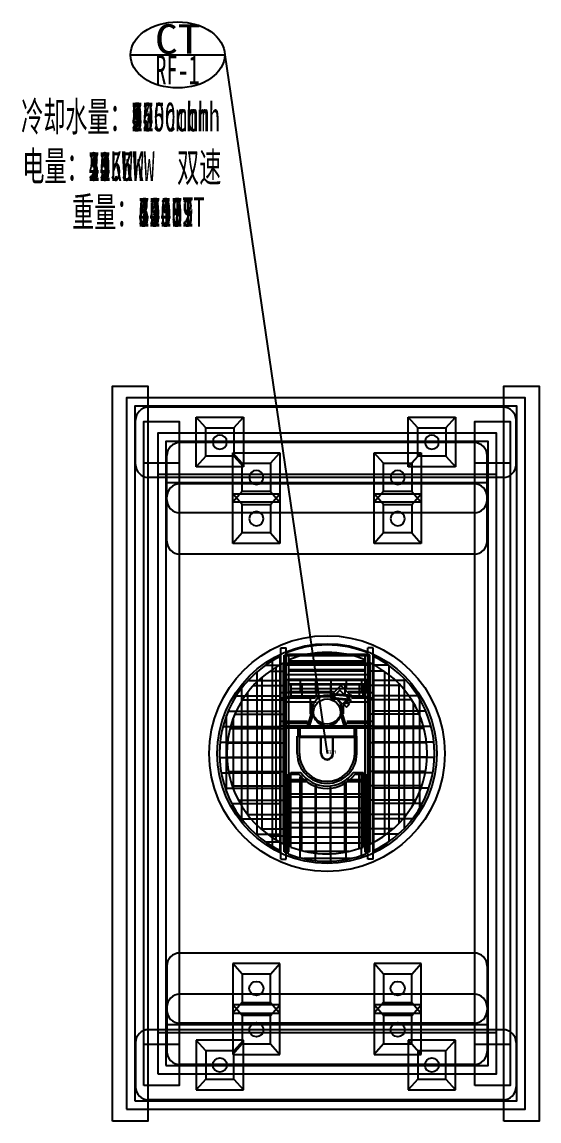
# Model space of a CAD drawing. Header units: millimetres. Extents: x -1040173 to 349982, y -145921 to 298175.
# Drawn here: x -562693 to -562403, y 249455 to 250072 of the extents above; entities that cross this region are included whole.
import ezdxf
from ezdxf.enums import TextEntityAlignment as Align

# ---------------------------------------------------------------- set-up
doc = ezdxf.new("R2010")
doc.units = ezdxf.units.MM
doc.header["$LTSCALE"] = 500
doc.header["$MEASUREMENT"] = 0
doc.layers.get('0').update_dxf_attribs({"color": 255, "linetype": 'CONTINUOUS'})
doc.layers.get('DEFPOINTS').update_dxf_attribs({"linetype": 'CONTINUOUS'})
for name, color, linetype in [('H-BASE', 7, 'CONTINUOUS'), ('H-DIMS-FANS', 7, 'CONTINUOUS'), ('H-EQUP-CT', 4, 'CONTINUOUS'), ('H-EQUP-DIMS', 7, 'CONTINUOUS')]:
    doc.layers.add(name, color=color, linetype=linetype)
doc.styles.add('TH-STYLE1', font='Stfangso_0.ttf', dxfattribs={"width": 0.7})

# ---------------------------------------------------------------- blocks, each defined once
blk = doc.blocks.new('BLKF0012')
at = {"layer": 'H-EQUP-CT', "linetype": 'Continuous'}
for p, q in [((2, 2.1), (-2, 2.1)), ((-2, 2.1), (-2, -2.1)), ((-1.2, 1.2), (-2, 2.1)), ((1.2, 1.2), (2, 2.1)), ((2, -2.1), (2, 2.1)), ((1.2, 1.2), (-1.2, 1.2)), ((-1.2, 1.2), (-1.2, -1.2)), ((1.2, -1.2), (1.2, 1.2)), ((-1.2, -1.2), (-2, -2.1)), ((-1.2, -1.2), (1.2, -1.2)), ((1.2, -1.2), (2, -2.1)), ((-2, -2.1), (2, -2.1))]:
    blk.add_line(p, q, dxfattribs=at)
blk.add_circle((0, 0), 0.6, dxfattribs=at)
blk = doc.blocks.new('冷却塔(参考良机）')
at = {"layer": 'H-BASE'}
for points in [[(-1017.2, -10848.9), (-1017.2, -4613.9), (-717.2, -4613.9), (-717.2, -10848.9)], [(2302.8, -10848.9), (2302.8, -4613.9), (2602.8, -4613.9), (2602.8, -10848.9)], [(-752.2, -10548.9), (-752.2, -4913.9), (-452.2, -4913.9), (-452.2, -10548.9)], [(2057.8, -10548.9), (2057.8, -4913.9), (2357.8, -4913.9), (2357.8, -10548.9)], [(-752.2, -10198.9), (-752.2, -5263.9), (-452.2, -5263.9), (-452.2, -10198.9)], [(2057.8, -10198.9), (2057.8, -5263.9), (2357.8, -5263.9), (2357.8, -10198.9)]]:
    blk.add_lwpolyline(points, close=True, dxfattribs=at)
at = {"layer": 'H-DIMS-FANS'}
for p, q in [((-866, -1805), (-66, -1805)), ((-66, -1805), (802.8, -7731.4))]:
    blk.add_line(p, q, dxfattribs=at)
blk.add_ellipse((-466, -1805), major_axis=(-400, 0), ratio=0.7, dxfattribs=at)
at = {"layer": 'H-EQUP-CT', "linetype": 'Continuous'}
for p, q in [((2297.8, -4793.9), (-712.2, -4793.9)), ((-822.2, -5278.9), (-822.2, -4903.9)), ((2407.8, -5278.9), (2407.8, -4903.9)), ((2052.8, -5093.9), (-447.2, -5093.9)), ((-557.2, -5578.9), (-557.2, -5203.9)), ((2162.8, -5578.9), (2162.8, -5203.9)), ((2297.8, -5388.9), (-712.2, -5388.9)), ((2052.8, -5443.9), (-447.2, -5443.9)), ((-557.2, -5928.9), (-557.2, -5553.9)), ((2162.8, -5928.9), (2162.8, -5553.9)), ((2052.8, -5688.9), (-447.2, -5688.9)), ((2052.8, -6038.9), (-447.2, -6038.9)), ((411.5, -8627.1), (411.5, -6835.8)), ((411.5, -6835.8), (455, -6835.8)), ((438.3, -8565.7), (438.3, -6897.1)), ((438.3, -6897.1), (478.8, -6897.1)), ((438.3, -8565.7), (438.3, -6897.1)), ((438.3, -6897.1), (478.8, -6897.1)), ((455, -8627.1), (455, -6835.8)), ((1150.6, -6889.7), (455, -6889.7)), ((478.8, -8565.7), (478.8, -6897.1)), ((478.8, -8565.7), (478.8, -6897.1)), ((1126.8, -8565.7), (1126.8, -6897.1)), ((1167.3, -6897.1), (1126.8, -6897.1)), ((1126.8, -8565.7), (1126.8, -6897.1)), ((1167.3, -6897.1), (1126.8, -6897.1)), ((1150.6, -8627.1), (1150.6, -6835.8)), ((1194.1, -6835.8), (1150.6, -6835.8)), ((1167.3, -8565.7), (1167.3, -6897.1)), ((1167.3, -8565.7), (1167.3, -6897.1)), ((1194.1, -8627.1), (1194.1, -6835.8)), ((281.9, -6981.4), (406.1, -6981.4)), ((340.9, -8519.1), (340.9, -6943.7)), ((406.1, -8553.9), (406.1, -6909)), ((433.3, -8497.5), (433.3, -6965.3)), ((433.3, -8497.5), (433.3, -6965.3)), ((1150.6, -6903.6), (455, -6903.6)), ((1150.6, -6967.9), (455, -6967.9)), ((1150.6, -6981.8), (455, -6981.8)), ((1126.8, -6947.3), (478.8, -6947.3)), ((1126.8, -6947.3), (478.8, -6947.3)), ((1126.8, -6960.3), (478.8, -6960.3)), ((1126.8, -6960.3), (478.8, -6960.3)), ((1172.3, -8497.5), (1172.3, -6965.3)), ((1172.3, -8497.5), (1172.3, -6965.3)), ((1199.5, -8553.9), (1199.5, -6909)), ((1323.7, -6981.4), (1199.5, -6981.4)), ((1329.9, -8477), (1329.9, -6985.8)), ((210.4, -8426.4), (210.4, -7036.4)), ((251, -8378.8), (251, -7084)), ((251, -8378.8), (251, -7084)), ((317.6, -7032.8), (433.3, -7032.8)), ((317.6, -7032.8), (433.3, -7032.8)), ((372.5, -8465.1), (372.5, -6997.7)), ((372.5, -8465.1), (372.5, -6997.7)), ((455, -7061.8), (1150.6, -7061.8)), ((1126.8, -7020.2), (478.8, -7020.2)), ((1126.8, -7020.2), (478.8, -7020.2)), ((1126.8, -7033.2), (478.8, -7033.2)), ((1126.8, -7033.2), (478.8, -7033.2)), ((1288, -7032.8), (1172.3, -7032.8)), ((1288, -7032.8), (1172.3, -7032.8)), ((1293.8, -8426), (1293.8, -7036.9)), ((1293.8, -8426), (1293.8, -7036.9)), ((80, -8289.5), (80, -7173.3)), ((132, -7111.8), (406.1, -7111.8)), ((177.9, -7154.3), (433.3, -7154.3)), ((177.9, -7154.3), (433.3, -7154.3)), ((1150.6, -7105.3), (455, -7105.3)), ((1133.2, -7101.8), (472.4, -7101.8)), ((472.4, -7101.8), (472.4, -7105.3)), ((472.4, -7114.4), (472.4, -7207.5)), ((1133.2, -7142.3), (472.4, -7142.3)), ((478.8, -7107.7), (1126.8, -7107.7)), ((478.8, -7107.7), (1126.8, -7107.7)), ((1126.8, -7148.2), (478.8, -7148.2)), ((1126.8, -7148.2), (478.8, -7148.2)), ((1110.6, -7145), (495, -7145)), ((495, -7145), (495, -7148.2)), ((1110.6, -7145), (495, -7145)), ((495, -7145), (495, -7148.2)), ((495, -7156.6), (495, -7243.4)), ((495, -7156.6), (495, -7243.4)), ((574.5, -7114.4), (574.5, -7207.5)), ((590.2, -7156.6), (590.2, -7243.4)), ((590.2, -7156.6), (590.2, -7243.4)), ((705, -7114.4), (705, -7207.5)), ((711.7, -7156.6), (711.7, -7243.4)), ((711.7, -7156.6), (711.7, -7243.4)), ((833.2, -7156.6), (833.2, -7243.4)), ((833.2, -7156.6), (833.2, -7243.4)), ((835.4, -7114.4), (835.4, -7207.5)), ((852.3, -7221.9), (920.8, -7153.4)), ((1003.3, -7235.8), (920.8, -7153.4)), ((954.7, -7156.6), (954.7, -7225.9)), ((954.7, -7156.6), (954.7, -7225.9)), ((965.8, -7114.4), (965.8, -7188.7)), ((1076.2, -7156.6), (1076.2, -7243.4)), ((1076.2, -7156.6), (1076.2, -7243.4)), ((1096.3, -7114.4), (1096.3, -7207.5)), ((1110.6, -7145), (1110.6, -7148.2)), ((1110.6, -7145), (1110.6, -7148.2)), ((1110.6, -7243.4), (1110.6, -7156.6)), ((1110.6, -7243.4), (1110.6, -7156.6)), ((1133.2, -7101.8), (1133.2, -7105.3)), ((1133.2, -7207.5), (1133.2, -7114.4)), ((1427.7, -7154.3), (1172.3, -7154.3)), ((1427.7, -7154.3), (1172.3, -7154.3)), ((1473.6, -7111.8), (1199.5, -7111.8)), ((1415.3, -8321.6), (1415.3, -7141.2)), ((1415.3, -8321.6), (1415.3, -7141.2)), ((1460.4, -8365), (1460.4, -7097.8)), ((31.6, -7242.3), (406.1, -7242.3)), ((129.5, -8251.3), (129.5, -7211.5)), ((129.5, -8251.3), (129.5, -7211.5)), ((844.3, -7216.2), (411.5, -7216.2)), ((411.5, -7259.7), (703.9, -7259.7)), ((841.5, -7251.5), (438.3, -7251.5)), ((841.5, -7251.5), (438.3, -7251.5)), ((856.8, -7207.5), (472.4, -7207.5)), ((1110.6, -7182.6), (495, -7182.6)), ((1110.6, -7182.6), (495, -7182.6)), ((853.1, -7243.4), (495, -7243.4)), ((853.1, -7243.4), (495, -7243.4)), ((661.5, -7397.1), (661.5, -7259.7)), ((836.9, -7255.7), (836.1, -7263.8)), ((836.9, -7255.7), (836.1, -7263.8)), ((836.1, -7263.8), (999.3, -7278.8)), ((836.1, -7263.8), (999.3, -7278.8)), ((836.9, -7255.7), (1000.1, -7270.8)), ((836.9, -7255.7), (1000.1, -7270.8)), ((839.4, -7220.7), (838.6, -7229.4)), ((838.6, -7229.4), (1013.8, -7245.5)), ((839.4, -7220.7), (1014.6, -7236.9)), ((924.2, -7341.9), (847.1, -7264.8)), ((924.2, -7341.9), (847.1, -7264.8)), ((848.9, -7256.8), (912.8, -7193)), ((848.9, -7256.8), (912.8, -7193)), ((933.1, -7313.2), (850.4, -7230.5)), ((989.6, -7269.8), (912.8, -7193)), ((989.6, -7269.8), (912.8, -7193)), ((933.1, -7313.2), (1001.9, -7244.4)), ((1110.6, -7243.4), (971.2, -7243.4)), ((1110.6, -7243.4), (971.2, -7243.4)), ((1133.2, -7207.5), (983.6, -7207.5)), ((1167.3, -7251.5), (984.3, -7251.5)), ((1167.3, -7251.5), (984.3, -7251.5)), ((986.9, -7259.4), (1008.5, -7280.9)), ((1194.1, -7216.2), (997.7, -7216.2)), ((1000.1, -7270.8), (999.3, -7278.8)), ((1000.1, -7270.8), (999.3, -7278.8)), ((1010.1, -7259.7), (1194.1, -7259.7)), ((1014.6, -7236.9), (1013.8, -7245.5)), ((1573.9, -7242.3), (1199.5, -7242.3)), ((1590.8, -8192.9), (1590.8, -7269.9)), ((84.5, -7275.8), (433.3, -7275.8)), ((84.5, -7275.8), (433.3, -7275.8)), ((438.3, -7292), (710.7, -7292)), ((438.3, -7292), (710.7, -7292)), ((671.2, -7420), (671.2, -7292)), ((671.2, -7420), (671.2, -7292)), ((924.2, -7341.9), (988.3, -7277.8)), ((924.2, -7341.9), (988.3, -7277.8)), ((934.4, -7417.9), (934.4, -7345)), ((934.4, -7417.9), (934.4, -7345)), ((944.1, -7394.8), (944.1, -7316.6)), ((947.8, -7318.2), (967.9, -7338.3)), ((947.8, -7318.2), (967.9, -7338.3)), ((958.5, -7287.9), (980, -7309.4)), ((967.9, -7338.3), (994.4, -7311.8)), ((967.9, -7338.3), (994.4, -7311.8)), ((974.3, -7291.8), (994.4, -7311.8)), ((974.3, -7291.8), (994.4, -7311.8)), ((980, -7309.4), (1008.5, -7280.9)), ((995.9, -7292), (1167.3, -7292)), ((995.9, -7292), (1167.3, -7292)), ((1521.1, -7275.8), (1172.3, -7275.8)), ((1521.1, -7275.8), (1172.3, -7275.8)), ((1536.8, -8161.3), (1536.8, -7301.5)), ((1536.8, -8161.3), (1536.8, -7301.5)), ((-50.4, -8059.2), (-50.4, -7405.9)), ((-37, -7372.7), (406.1, -7372.7)), ((8, -8036.8), (8, -7428.2)), ((8, -8036.8), (8, -7428.2)), ((20.5, -7397.3), (433.3, -7397.3)), ((20.5, -7397.3), (433.3, -7397.3)), ((411.5, -7455.3), (636.9, -7455.3)), ((636.8, -7498.8), (679.9, -7369.1)), ((648.2, -7514.7), (688.3, -7393.9)), ((648.2, -7514.7), (688.3, -7393.9)), ((957.4, -7514.7), (917.3, -7393.9)), ((957.4, -7514.7), (917.3, -7393.9)), ((968.8, -7498.8), (925.7, -7369.1)), ((971, -7455.3), (1194.1, -7455.3)), ((1585.1, -7397.3), (1172.3, -7397.3)), ((1585.1, -7397.3), (1172.3, -7397.3)), ((1642.6, -7372.7), (1199.5, -7372.7)), ((-81.4, -7503.2), (406.1, -7503.2)), ((-20.9, -7518.8), (433.3, -7518.8)), ((-20.9, -7518.8), (433.3, -7518.8)), ((1194.1, -7498.8), (411.5, -7498.8)), ((438.3, -7474.2), (648.3, -7474.2)), ((438.3, -7474.2), (648.3, -7474.2)), ((1167.3, -7514.7), (438.3, -7514.7)), ((1167.3, -7514.7), (438.3, -7514.7)), ((555, -7498.8), (555, -7583.6)), ((571.9, -7514.7), (571.9, -7593.7)), ((571.9, -7514.7), (571.9, -7593.7)), ((959.4, -7474.2), (1167.3, -7474.2)), ((959.4, -7474.2), (1167.3, -7474.2)), ((1033.6, -7514.7), (1033.6, -7593.7)), ((1033.6, -7514.7), (1033.6, -7593.7)), ((1050.6, -7498.8), (1050.6, -7583.6)), ((1626.4, -7518.8), (1172.3, -7518.8)), ((1626.4, -7518.8), (1172.3, -7518.8)), ((1687, -7503.2), (1199.5, -7503.2)), ((-105.2, -7633.6), (406.1, -7633.6)), ((-43, -7640.3), (433.3, -7640.3)), ((-43, -7640.3), (433.3, -7640.3)), ((550.6, -7583.6), (1055, -7583.6)), ((550.6, -7731.4), (550.6, -7583.6)), ((567.9, -7593.7), (1037.7, -7593.7)), ((567.9, -7731.4), (567.9, -7593.7)), ((567.9, -7593.7), (1037.7, -7593.7)), ((567.9, -7731.4), (567.9, -7593.7)), ((750.6, -7731.4), (750.6, -7583.6)), ((754.2, -7731.4), (754.2, -7593.7)), ((754.2, -7731.4), (754.2, -7593.7)), ((851.4, -7731.4), (851.4, -7593.7)), ((851.4, -7731.4), (851.4, -7593.7)), ((855, -7731.4), (855, -7583.6)), ((1037.7, -7731.4), (1037.7, -7593.7)), ((1037.7, -7731.4), (1037.7, -7593.7)), ((1055, -7731.4), (1055, -7583.6)), ((1648.6, -7640.3), (1172.3, -7640.3)), ((1648.6, -7640.3), (1172.3, -7640.3)), ((1710.7, -7633.6), (1199.5, -7633.6)), ((-109.8, -7764), (406.1, -7764)), ((-47.3, -7761.8), (433.3, -7761.8)), ((-47.3, -7761.8), (433.3, -7761.8)), ((1652.9, -7761.8), (1172.3, -7761.8)), ((1652.9, -7761.8), (1172.3, -7761.8)), ((1715.4, -7764), (1199.5, -7764)), ((-95.8, -7894.5), (406.1, -7894.5)), ((-34.2, -7883.3), (433.3, -7883.3)), ((-34.2, -7883.3), (433.3, -7883.3)), ((472.4, -8582.6), (472.4, -7905.3)), ((472.4, -7905.3), (563.7, -7905.3)), ((495, -8524.3), (495, -7893.4)), ((495, -7893.4), (580.1, -7893.4)), ((495, -8524.3), (495, -7893.4)), ((495, -7893.4), (580.1, -7893.4)), ((590.2, -8554.9), (590.2, -7916.6)), ((590.2, -8554.9), (590.2, -7916.6)), ((1025.5, -7893.4), (1110.6, -7893.4)), ((1025.5, -7893.4), (1110.6, -7893.4)), ((1041.9, -7905.3), (1133.2, -7905.3)), ((1076.2, -8536.8), (1076.2, -7893.4)), ((1076.2, -8536.8), (1076.2, -7893.4)), ((1096.3, -8596), (1096.3, -7905.3)), ((1110.6, -8524.3), (1110.6, -7893.4)), ((1110.6, -8524.3), (1110.6, -7893.4)), ((1133.2, -8582.6), (1133.2, -7905.3)), ((1639.8, -7883.3), (1172.3, -7883.3)), ((1639.8, -7883.3), (1172.3, -7883.3)), ((1701.3, -7894.5), (1199.5, -7894.5)), ((-2.7, -8004.8), (433.3, -8004.8)), ((-2.7, -8004.8), (433.3, -8004.8)), ((628.9, -7970.5), (472.4, -7970.5)), ((640.8, -7954.2), (495, -7954.2)), ((640.8, -7954.2), (495, -7954.2)), ((574.5, -8615.5), (574.5, -7930.2)), ((705, -8639.2), (705, -8010.4)), ((711.7, -8577), (711.7, -7991.3)), ((711.7, -8577), (711.7, -7991.3)), ((833.2, -8581.4), (833.2, -8005.1)), ((833.2, -8581.4), (833.2, -8005.1)), ((954.7, -8568.2), (954.7, -7961.1)), ((954.7, -8568.2), (954.7, -7961.1)), ((1110.6, -7954.2), (964.7, -7954.2)), ((1110.6, -7954.2), (964.7, -7954.2)), ((965.8, -8629.8), (965.8, -7978)), ((1133.2, -7970.5), (976.6, -7970.5)), ((1608.3, -8004.8), (1172.3, -8004.8)), ((1608.3, -8004.8), (1172.3, -8004.8)), ((-62, -8024.9), (406.1, -8024.9)), ((1133.2, -8101), (472.4, -8101)), ((1110.6, -8075.7), (495, -8075.7)), ((1110.6, -8075.7), (495, -8075.7)), ((835.4, -8643.9), (835.4, -8025.3)), ((1667.6, -8024.9), (1199.5, -8024.9)), ((-6.1, -8155.3), (406.1, -8155.3)), ((49.3, -8126.3), (433.3, -8126.3)), ((49.3, -8126.3), (433.3, -8126.3)), ((1110.6, -8197.2), (495, -8197.2)), ((1110.6, -8197.2), (495, -8197.2)), ((1556.2, -8126.3), (1172.3, -8126.3)), ((1556.2, -8126.3), (1172.3, -8126.3)), ((1611.6, -8155.3), (1199.5, -8155.3)), ((77.1, -8285.8), (406.1, -8285.8)), ((126.8, -8247.8), (433.3, -8247.8)), ((126.8, -8247.8), (433.3, -8247.8)), ((1133.2, -8231.4), (472.4, -8231.4)), ((1478.8, -8247.8), (1172.3, -8247.8)), ((1478.8, -8247.8), (1172.3, -8247.8)), ((1528.5, -8285.8), (1199.5, -8285.8)), ((240.1, -8369.3), (433.3, -8369.3)), ((240.1, -8369.3), (433.3, -8369.3)), ((1133.2, -8361.8), (472.4, -8361.8)), ((1110.6, -8318.7), (495, -8318.7)), ((1110.6, -8318.7), (495, -8318.7)), ((1365.5, -8369.3), (1172.3, -8369.3)), ((1365.5, -8369.3), (1172.3, -8369.3)), ((198.7, -8416.2), (406.1, -8416.2)), ((281.9, -8481.4), (406.1, -8481.4)), ((317.6, -8430), (433.3, -8430)), ((317.6, -8430), (433.3, -8430)), ((1110.6, -8440.2), (495, -8440.2)), ((1110.6, -8440.2), (495, -8440.2)), ((1406.9, -8416.2), (1199.5, -8416.2)), ((438.3, -8565.7), (478.8, -8565.7)), ((438.3, -8565.7), (478.8, -8565.7)), ((1133.2, -8492.3), (472.4, -8492.3)), ((987.3, -8561.7), (618.3, -8561.7)), ((987.3, -8561.7), (618.3, -8561.7)), ((1167.3, -8565.7), (1126.8, -8565.7)), ((1167.3, -8565.7), (1126.8, -8565.7)), ((411.5, -8627.1), (455, -8627.1)), ((1000.8, -8622.7), (604.7, -8622.7)), ((1194.1, -8627.1), (1150.6, -8627.1)), ((2052.8, -9423.9), (-447.2, -9423.9)), ((-557.2, -9533.9), (-557.2, -9908.9)), ((2162.8, -9533.9), (2162.8, -9908.9)), ((2052.8, -9773.9), (-447.2, -9773.9)), ((-557.2, -9883.9), (-557.2, -10258.9)), ((2162.8, -9883.9), (2162.8, -10258.9)), ((2052.8, -10018.9), (-447.2, -10018.9)), ((2297.8, -10073.9), (-712.2, -10073.9)), ((-822.2, -10183.9), (-822.2, -10558.9)), ((2407.8, -10183.9), (2407.8, -10558.9)), ((2052.8, -10368.9), (-447.2, -10368.9)), ((2297.8, -10668.9), (-712.2, -10668.9))]:
    blk.add_line(p, q, dxfattribs=at)
for points in [[(-899.7, -10748.9), (2485.3, -10748.9), (2485.3, -4713.9), (-899.7, -4713.9)], [(-829.7, -10678.9), (2415.3, -10678.9), (2415.3, -4783.9), (-829.7, -4783.9)], [(-634.7, -10448.9), (2240.3, -10448.9), (2240.3, -5013.9), (-634.7, -5013.9)], [(-564.7, -10378.9), (2170.3, -10378.9), (2170.3, -5083.9), (-564.7, -5083.9)], [(-634.7, -10098.9), (2240.3, -10098.9), (2240.3, -5363.9), (-634.7, -5363.9)], [(-564.7, -10028.9), (2170.3, -10028.9), (2170.3, -5433.9), (-564.7, -5433.9)]]:
    blk.add_lwpolyline(points, close=True, dxfattribs=at)
for centre, radius in [((802.8, -7731.4), 1000), ((802.8, -7731.4), 931.5), ((802.8, -7731.4), 931.5), ((802.8, -7357.5), 123.5), ((802.8, -7383.1), 115), ((802.8, -7383.1), 115)]:
    blk.add_circle(centre, radius, dxfattribs=at)
for centre, radius, start, end in [((-712.2, -4903.9), 110, 90, 180), ((2297.8, -4903.9), 110, 0, 90), ((-447.2, -5203.9), 110, 90, 180), ((2052.8, -5203.9), 110, 0, 90), ((-712.2, -5278.9), 110, 180, 270), ((2297.8, -5278.9), 110, 270, 0), ((-447.2, -5553.9), 110, 90, 180), ((2052.8, -5553.9), 110, 0, 90), ((-447.2, -5578.9), 110, 180, 270), ((2052.8, -5578.9), 110, 270, 0), ((-447.2, -5928.9), 110, 180, 270), ((2052.8, -5928.9), 110, 270, 0), ((802.8, -7731.4), 921.7, 67.82984, 112.17016), ((802.8, -7731.4), 858.6, 67.82984, 112.17016), ((802.8, -7731.4), 858.6, 67.82984, 112.17016), ((802.6, -7731.4), 913, 115.73985, 244.26015), ((802.6, -7731.4), 850.5, 115.73985, 244.26015), ((802.6, -7731.4), 850.5, 115.73985, 244.26015), ((802.9, -7731.4), 850.5, 295.73985, 64.26015), ((802.9, -7731.4), 850.5, 295.73985, 64.26015), ((803, -7731.4), 913, 295.73985, 64.26015), ((802.8, -7731.4), 252.2, 180, 0), ((802.8, -7731.4), 234.9, 180, 0), ((802.8, -7731.4), 234.9, 180, 0), ((802.8, -7731.4), 52.2, 180, 0), ((802.8, -7731.4), 48.6, 180, 0), ((802.8, -7731.4), 48.6, 180, 0), ((802.8, -7731.4), 295.7, 216.03188, 323.96812), ((802.8, -7731.4), 275.4, 216.03188, 323.96812), ((802.8, -7731.4), 275.4, 216.03188, 323.96812), ((802.8, -7731.4), 850.5, 248.78278, 291.21722), ((802.8, -7731.4), 850.5, 248.78278, 291.21722), ((802.8, -7731.4), 913, 248.78278, 291.21722), ((-447.2, -9533.9), 110, 90, 180), ((2052.8, -9533.9), 110, 360, 90), ((-447.2, -9883.9), 110, 90, 180), ((2052.8, -9883.9), 110, 360, 90), ((-447.2, -9908.9), 110, 180, 270), ((2052.8, -9908.9), 110, 270, 360), ((-712.2, -10183.9), 110, 90, 180), ((2297.8, -10183.9), 110, 360, 90), ((-447.2, -10258.9), 110, 180, 270), ((2052.8, -10258.9), 110, 270, 360), ((-712.2, -10558.9), 110, 180, 270), ((2297.8, -10558.9), 110, 270, 360)]:
    blk.add_arc(centre, radius, start, end, dxfattribs=at)
at = {"layer": 'H-EQUP-CT', "xscale": -100, "yscale": 100, "zscale": 100}
for p in [(-107.2, -5088.9), (1692.8, -5088.9), (202.8, -5388.9), (1402.8, -5388.9), (202.8, -5738.9), (1402.8, -5738.9)]:
    blk.add_blockref('BLKF0012', p, dxfattribs=at)
at = {"layer": 'H-EQUP-CT', "xscale": 100, "yscale": 100, "zscale": 100, "rotation": 180}
for p in [(202.8, -9723.9), (1402.8, -9723.9), (202.8, -10073.9), (1402.8, -10073.9), (-107.2, -10373.9), (1692.8, -10373.9)]:
    blk.add_blockref('BLKF0012', p, dxfattribs=at)
at = {"layer": 'DEFPOINTS', "style": 'TH-STYLE1', "width": 0.55}
blk.add_text('杨军制作', height=25, dxfattribs=at).set_placement((802.8, -7731.4))
at = {"layer": 'H-DIMS-FANS', "style": 'TH-STYLE1', "width": 0.82016}
blk.add_attdef('设备符号', text='', height=250, dxfattribs=at).set_placement((-658.2, -1794.5), (-269.9, -1794.5), align=Align.FIT)
at = {"layer": 'H-DIMS-FANS', "style": 'TH-STYLE1', "width": 0.55}
blk.add_attdef('楼层-编号', text='', height=250, dxfattribs=at).set_placement((-466, -1805), align=Align.TOP_CENTER)
blk.add_attdef('双速', (-469.8, -2882.6), '', height=250, dxfattribs=at)
at = {"layer": 'H-EQUP-DIMS', "style": 'TH-STYLE1', "width": 0.55}
for s, p in [('冷却水量：200  cmh', (-1793.9, -2452.6)), ('冷却水量：225 cmh', (-1793.9, -2452.6)), ('冷却水量：300cmh', (-1793.9, -2452.6)), ('冷却水量：250 cmh', (-1793.9, -2452.6)), ('冷却水量：350cmh', (-1793.9, -2452.6)), ('冷却水量：400cmh', (-1793.9, -2452.6)), ('冷却水量：450cmh', (-1793.9, -2452.6)), ('冷却水量：500cmh', (-1793.9, -2452.6)), ('冷却水量：600cmh', (-1793.9, -2452.6)), ('冷却水量：700cmh', (-1793.9, -2452.6)), ('冷却水量：750cmh', (-1793.9, -2452.6)), ('冷却水量：900cmh', (-1793.9, -2452.6)), ('冷却水量：1050cmh', (-1793.9, -2452.6)), ('冷却水量：1200cmh', (-1793.9, -2452.6)), ('冷却水量：1400cmh', (-1793.9, -2452.6)), ('冷却水量：1500cmh', (-1793.9, -2452.6)), ('冷却水量：1750cmh', (-1793.9, -2452.6)), ('电量：7.5KW', (-1783.9, -2872.8)), ('电量：11KW', (-1783.9, -2872.8)), ('电量：15KW', (-1783.9, -2872.8)), ('电量：15KW', (-1783.9, -2872.8)), ('电量：22KW', (-1783.9, -2872.8)), ('电量：22.5KW', (-1783.9, -2872.8)), ('电量：33KW', (-1783.9, -2872.8)), ('电量：30KW', (-1783.9, -2872.8)), ('电量：44KW', (-1783.9, -2872.8)), ('电量：37.5KW', (-1783.9, -2872.8)), ('电量：55KW', (-1783.9, -2872.8)), ('重量：4.3 T', (-1361.5, -3261.3)), ('重量：5.1 T', (-1361.5, -3261.3)), ('重量：7.06 T', (-1361.5, -3261.3)), ('重量：6.06 T', (-1361.5, -3261.3)), ('重量：7.51T', (-1361.5, -3261.3)), ('重量：8.47T', (-1361.5, -3261.3)), ('重量：10.05T', (-1361.5, -3261.3)), ('重量：11.95T', (-1361.5, -3261.3)), ('重量：13.93T', (-1361.5, -3261.3)), ('重量：14.81T', (-1361.5, -3261.3)), ('重量：17.83T', (-1361.5, -3261.3)), ('重量：20.79T', (-1361.5, -3261.3)), ('重量：22.11T', (-1361.5, -3261.3)), ('重量：27.65T', (-1361.5, -3261.3)), ('重量：29.39T', (-1361.5, -3261.3)), ('重量：34.52T', (-1361.5, -3261.3)), ('重量：36.69T', (-1361.5, -3261.3))]:
    blk.add_text(s, height=250, dxfattribs=at).set_placement(p)

msp = doc.modelspace()

# ---------------------------------------------------------------- block references
at = {"xscale": 0.06618926761662887, "yscale": 0.06618926761662887, "zscale": 0.06618926761662887}
msp.add_blockref('冷却塔(参考良机）', (-562575.19, 250172.88), dxfattribs=at).add_auto_attribs({'楼层-编号': 'RF-1', '设备符号': 'CT', '双速': '双速'})

doc.saveas('drawing.dxf')
